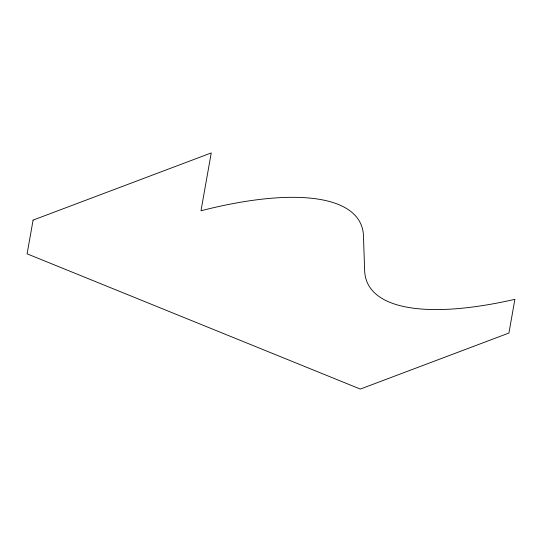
<?xml version="1.0" encoding="UTF-8"?>
<svg xmlns="http://www.w3.org/2000/svg" width="542" height="542" viewBox="0 0 542 542"><rect width="100%" height="100%" fill="white"/><g stroke="black" fill="none" stroke-linecap="round" stroke-linejoin="round"><path stroke-width="0.81" d="M33.089 220.106L27.1 253.839L360.328 389.068L508.911 333.045L514.9 299.32A278.893 91.72 -25 0 1 364.644 270.546L363.472 236.014A276.576 90.954 -25 0 0 200.987 210.757L211.251 152.932L33.089 220.106"/></g></svg>
